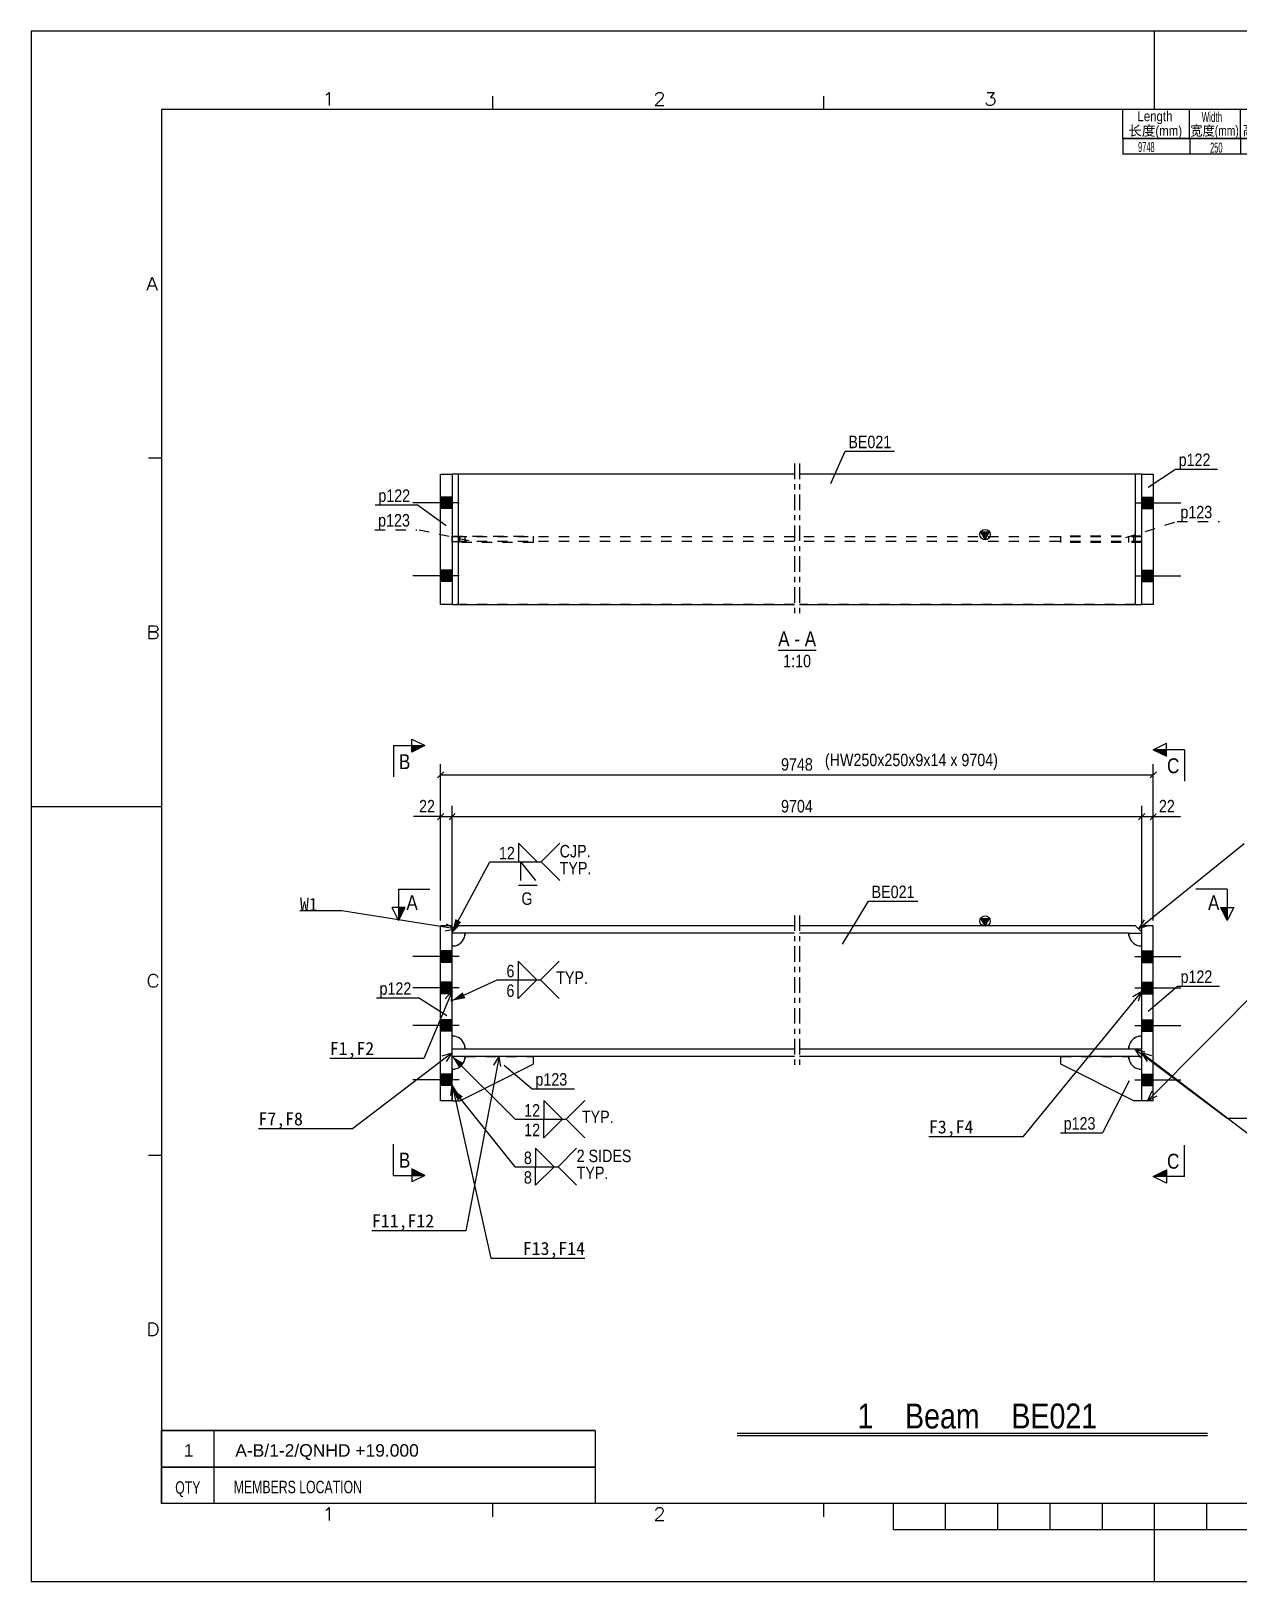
# Model space of a CAD drawing. Header units: millimetres. Extents: x -66 to 354, y -113 to 184.
# Drawn here: x -65.8 to 165.4, y -113.2 to 183.8 of the extents above; entities that cross this region are included whole.
import ezdxf

# ---------------------------------------------------------------- set-up
doc = ezdxf.new("R2010")
doc.units = ezdxf.units.MM
doc.linetypes.add('DXK_LINE_DOT2', pattern=[3.9198, 1.9599, -1.9599])
doc.linetypes.add('DXK_LINE_DOT3', pattern=[5.9187, 2.979, -0.9799, 0.9799, -0.9799])
doc.layers.add('WELD_LABELS', color=5, linetype='Continuous')
doc.styles.add('Arial', font='ARIAL.TTF', dxfattribs={"height": 0.2})
doc.styles.add('Arial Narrow', font='ARIALN.TTF', dxfattribs={"height": 0.2})

# ---------------------------------------------------------------- blocks, each defined once
blk = doc.blocks.new('Unknown-234527029-4382')
at = {"color": 7, "linetype": 'Continuous'}
for p, q in [((143.2, 163.26), (143.2, 168.84)), ((176.24, 168.84), (143.2, 168.84)), ((155.92, 163.26), (155.92, 168.84)), ((165.7, 163.25), (165.7, 168.83)), ((176.24, 163.26), (176.24, 168.84)), ((176.24, 163.26), (143.2, 163.26)), ((143.2, 163.24), (176.23, 163.24)), ((143.2, 163.24), (143.2, 160.24)), ((155.97, 163.24), (155.97, 160.24)), ((165.7, 163.24), (165.7, 160.24)), ((176.23, 163.24), (176.23, 160.24)), ((176.23, 160.24), (143.2, 160.24))]:
    blk.add_line(p, q, dxfattribs=at)
at = {"color": 3, "style": 'Arial Narrow'}
for s, p in [('Length', (145.98, 166.58)), ('长度(mm)', (144.2, 163.8))]:
    blk.add_text(s, height=1.909, dxfattribs=at).set_placement(p)
at = {"color": 3, "linetype": 'Continuous', "style": 'Arial Narrow'}
for s, width, p in [('Width', 0.7, (158.26, 166.43)), ('Height', 0.7, (168.38, 166.61)), ('宽度(mm)', 0.9, (156.09, 163.81)), ('高度(mm)', 0.9, (166.17, 163.91)), ('9748', 0.65, (146.09, 160.67)), ('250', 0.65, (159.88, 160.56)), ('335', 0.65, (167.52, 160.67))]:
    blk.add_text(s, height=1.909, dxfattribs=dict(at, width=width)).set_placement(p)
blk = doc.blocks.new('Unknown-234527029-4385')
at = {"color": 7, "linetype": 'Continuous'}
for p, q in [((69.36, -84.63), (159.36, -84.63)), ((69.36, -85.13), (159.36, -85.13))]:
    blk.add_line(p, q, dxfattribs=at)
at = {"color": 3, "style": 'Arial Narrow'}
blk.add_text('1    Beam    BE021', height=4.7721, dxfattribs=at).set_placement((92.37, -83.76))
blk = doc.blocks.new('Unknown-234527029-4387')
at = {"color": 7, "linetype": 'Continuous'}
for p, q in [((42.19, -84.16), (-40.81, -84.16)), ((-40.81, -84.16), (42.19, -84.16)), ((-40.81, -91.16), (-40.81, -84.16)), ((-30.81, -84.16), (-30.81, -91.16)), ((42.19, -84.16), (42.19, -91.16)), ((42.19, -91.16), (-40.81, -91.16)), ((42.19, -91.16), (-40.81, -91.16)), ((-40.81, -91.16), (42.19, -91.16)), ((-40.81, -98.16), (-40.81, -91.16)), ((-30.81, -91.16), (-30.81, -98.16)), ((42.19, -91.16), (42.19, -98.16)), ((42.19, -98.16), (-40.81, -98.16))]:
    blk.add_line(p, q, dxfattribs=at)
at = {"color": 7, "linetype": 'Continuous', "style": 'Arial'}
blk.add_text('1', height=2.39, dxfattribs=at).set_placement((-36.56, -89.16))
at = {"color": 7, "style": 'Arial'}
blk.add_text('A-B/1-2/QNHD +19.000', height=2.3877, dxfattribs=at).set_placement((-26.71, -89.16))
at = {"color": 7, "linetype": 'Continuous', "style": 'Arial Narrow', "width": 0.86}
for s, height, p in [('QTY', 2.386, (-38.21, -96.26)), ('MEMBERS LOCATION', 2.3861, (-27.01, -96.16))]:
    blk.add_text(s, height=height, dxfattribs=at).set_placement(p)
blk = doc.blocks.new('Unknown-234527029-4389')
at = {"color": 7, "linetype": 'Continuous'}
for p, q in [((-65.81, 183.84), (-65.81, -113.16)), ((354.19, 183.84), (-65.81, 183.84)), ((149.19, 183.84), (149.19, 168.84)), ((-9.32, 171.62), (-9.08, 171.74)), ((-9.08, 171.74), (-8.72, 172.09)), ((-8.72, 172.09), (-8.72, 169.59)), ((22.53, 171.34), (22.53, 168.84)), ((54.85, 170.78), (53.66, 169.59)), ((53.66, 169.59), (55.33, 169.59)), ((53.78, 171.62), (53.9, 171.85)), ((53.78, 171.5), (53.78, 171.62)), ((53.9, 171.85), (54.02, 171.97)), ((54.02, 171.97), (54.26, 172.09)), ((54.26, 172.09), (54.73, 172.09)), ((54.73, 172.09), (54.97, 171.97)), ((55.09, 171.14), (54.85, 170.78)), ((54.97, 171.97), (55.09, 171.85)), ((55.09, 171.85), (55.21, 171.62)), ((55.21, 171.38), (55.09, 171.14)), ((55.21, 171.62), (55.21, 171.38)), ((85.86, 171.34), (85.86, 168.84)), ((117.11, 169.83), (116.99, 170.07)), ((117.23, 169.71), (117.11, 169.83)), ((117.23, 172.09), (118.54, 172.09)), ((117.58, 169.59), (117.23, 169.71)), ((117.94, 169.59), (117.58, 169.59)), ((118.54, 172.09), (117.82, 171.14)), ((117.82, 171.14), (118.18, 171.14)), ((118.3, 169.71), (117.94, 169.59)), ((118.18, 171.14), (118.42, 171.02)), ((118.54, 169.95), (118.3, 169.71)), ((118.42, 171.02), (118.54, 170.9)), ((118.54, 170.9), (118.66, 170.55)), ((118.66, 170.31), (118.54, 169.95)), ((118.66, 170.55), (118.66, 170.31)), ((-40.81, 168.84), (-40.81, -98.16)), ((339.19, 168.84), (-40.81, 168.84)), ((-43.57, 134.22), (-42.62, 136.72)), ((-42.62, 136.72), (-41.67, 134.22)), ((-43.22, 135.05), (-42.03, 135.05)), ((-43.31, 102.09), (-40.81, 102.09)), ((-43.22, 67.47), (-43.22, 69.97)), ((-43.22, 69.97), (-42.15, 69.97)), ((-42.15, 68.78), (-43.22, 68.78)), ((-43.22, 68.78), (-42.15, 68.78)), ((-42.15, 69.97), (-41.79, 69.85)), ((-41.79, 68.9), (-42.15, 68.78)), ((-42.15, 68.78), (-41.79, 68.66)), ((-41.79, 69.85), (-41.67, 69.73)), ((-41.67, 69.02), (-41.79, 68.9)), ((-41.79, 68.66), (-41.67, 68.54)), ((-41.67, 69.73), (-41.55, 69.49)), ((-41.55, 69.25), (-41.67, 69.02)), ((-41.67, 68.54), (-41.55, 68.3)), ((-41.55, 69.49), (-41.55, 69.25)), ((-42.15, 67.47), (-43.22, 67.47)), ((-41.79, 67.59), (-42.15, 67.47)), ((-41.67, 67.71), (-41.79, 67.59)), ((-41.55, 67.94), (-41.67, 67.71)), ((-41.55, 68.3), (-41.55, 67.94)), ((-65.81, 35.34), (-40.81, 35.34)), ((-43.1, 2.86), (-42.86, 3.1)), ((-42.86, 3.1), (-42.62, 3.22)), ((-42.62, 3.22), (-42.15, 3.22)), ((-42.15, 3.22), (-41.91, 3.1)), ((-41.91, 3.1), (-41.67, 2.86)), ((-43.34, 2.27), (-43.22, 2.62)), ((-43.34, 1.67), (-43.34, 2.27)), ((-43.22, 1.31), (-43.34, 1.67)), ((-43.22, 2.62), (-43.1, 2.86)), ((-43.1, 1.07), (-43.22, 1.31)), ((-42.86, 0.84), (-43.1, 1.07)), ((-42.62, 0.72), (-42.86, 0.84)), ((-42.15, 0.72), (-42.62, 0.72)), ((-41.91, 0.84), (-42.15, 0.72)), ((-41.67, 1.07), (-41.91, 0.84)), ((-41.67, 2.86), (-41.55, 2.62)), ((-41.55, 1.31), (-41.67, 1.07)), ((-43.31, -31.41), (-40.81, -31.41)), ((-43.22, -66.03), (-43.22, -63.53)), ((-43.22, -63.53), (-42.38, -63.53)), ((-42.38, -63.53), (-42.03, -63.65)), ((-42.03, -63.65), (-41.79, -63.89)), ((-41.79, -63.89), (-41.67, -64.13)), ((-41.67, -64.13), (-41.55, -64.48)), ((-41.55, -65.08), (-41.67, -65.44)), ((-41.55, -64.48), (-41.55, -65.08)), ((-42.38, -66.03), (-43.22, -66.03)), ((-42.03, -65.91), (-42.38, -66.03)), ((-41.79, -65.68), (-42.03, -65.91)), ((-41.67, -65.44), (-41.79, -65.68)), ((339.19, -98.16), (-40.81, -98.16)), ((-9.32, -99.38), (-9.08, -99.26)), ((-9.08, -99.26), (-8.72, -98.91)), ((-8.72, -98.91), (-8.72, -101.41)), ((22.53, -98.16), (22.53, -100.66)), ((54.85, -100.22), (53.66, -101.41)), ((53.78, -99.38), (53.9, -99.15)), ((53.78, -99.5), (53.78, -99.38)), ((53.9, -99.15), (54.02, -99.03)), ((54.02, -99.03), (54.26, -98.91)), ((54.26, -98.91), (54.73, -98.91)), ((54.73, -98.91), (54.97, -99.03)), ((55.09, -99.86), (54.85, -100.22)), ((54.97, -99.03), (55.09, -99.15)), ((55.09, -99.15), (55.21, -99.38)), ((55.21, -99.62), (55.09, -99.86)), ((55.21, -99.38), (55.21, -99.62)), ((85.86, -98.16), (85.86, -100.66)), ((99.19, -98.16), (99.19, -103.16)), ((109.19, -98.16), (109.19, -103.16)), ((119.19, -98.16), (119.19, -103.16)), ((129.19, -98.16), (129.19, -103.16)), ((139.19, -98.16), (139.19, -103.16)), ((149.19, -98.16), (149.19, -113.16)), ((159.19, -98.16), (159.19, -103.16)), ((53.66, -101.41), (55.33, -101.41)), ((199.19, -103.16), (99.19, -103.16)), ((354.19, -113.16), (-65.81, -113.16))]:
    blk.add_line(p, q, dxfattribs=at)
blk = doc.blocks.new('Unknown-234527029-11 - 1912')
at = {"color": 6, "linetype": 'Continuous'}
blk.add_line((77.2, 65.26), (84.48, 65.26), dxfattribs=at)
at = {"color": 0, "linetype": 'Continuous'}
for points in [[(79.39, 66.01), (79.39, 69.01), (77.2, 69.01), (77.2, 66.01)], [(83.5, 62.01), (83.5, 64.51), (78.17, 64.51), (78.17, 62.01)]]:
    blk.add_wipeout(points, dxfattribs=at)
at = {"color": 6, "linetype": 'Continuous', "style": 'Arial Narrow'}
blk.add_text('1:10', height=2.386, dxfattribs=at).set_placement((78.17, 62.01))
at = {"color": 0, "linetype": 'Continuous'}
blk.add_wipeout([(81.38, 66.01), (81.38, 69.01), (80.29, 69.01), (80.29, 66.01)], dxfattribs=at)
at = {"color": 6, "linetype": 'Continuous', "style": 'Arial Narrow'}
blk.add_text('A', height=2.86, dxfattribs=at).set_placement((77.2, 66.01))
at = {"color": 0, "linetype": 'Continuous'}
blk.add_wipeout([(84.48, 66.01), (84.48, 69.01), (82.28, 69.01), (82.28, 66.01)], dxfattribs=at)
at = {"color": 6, "linetype": 'Continuous', "style": 'Arial Narrow'}
for s, p in [('A', (82.28, 66.01)), ('-', (80.29, 66.01))]:
    blk.add_text(s, height=2.86, dxfattribs=at).set_placement(p)
blk = doc.blocks.new('Part-234527029-1914 - 1912')
at = {"color": 7, "linetype": 'DXK_LINE_DOT2'}
for p, q in [((14.8, 85.91), (14.8, 87.11)), ((14.8, 87.11), (30.3, 87.11)), ((16.3, 85.91), (16.3, 87.11)), ((17.3, 85.91), (17.3, 87.11)), ((30.3, 87.11), (30.3, 85.91)), ((30.3, 85.91), (14.8, 85.91))]:
    blk.add_line(p, q, dxfattribs=at)
blk = doc.blocks.new('Bolt-234527029-1921 - 1912')
at = {"linetype": 'Continuous'}
for points in [[(149, 92.41), (149, 94.61), (146.8, 94.61), (146.8, 92.41)], [(149, 92.41), (149, 94.61), (146.8, 94.61), (146.8, 92.41)], [(149, 92.41), (149, 94.61), (146.8, 94.61), (146.8, 92.41)], [(149, 92.41), (149, 94.61), (146.8, 94.61), (146.8, 92.41)], [(149, 78.41), (149, 80.61), (146.8, 80.61), (146.8, 78.41)], [(149, 78.41), (149, 80.61), (146.8, 80.61), (146.8, 78.41)], [(149, 78.41), (149, 80.61), (146.8, 80.61), (146.8, 78.41)], [(149, 78.41), (149, 80.61), (146.8, 80.61), (146.8, 78.41)]]:
    blk.add_hatch(color=3, dxfattribs=at).paths.add_polyline_path(points)
at = {"color": 3, "linetype": 'Continuous'}
for p, q in [((145.46, 93.51), (154.3, 93.51)), ((145.46, 93.51), (154.3, 93.51)), ((145.46, 93.51), (154.3, 93.51)), ((145.46, 93.51), (154.3, 93.51)), ((146.8, 94.61), (149, 94.61)), ((146.8, 94.61), (149, 94.61)), ((146.8, 94.61), (149, 94.61)), ((146.8, 94.61), (149, 94.61)), ((146.8, 92.41), (149, 92.41)), ((146.8, 92.41), (149, 92.41)), ((146.8, 92.41), (149, 92.41)), ((146.8, 92.41), (149, 92.41)), ((146.8, 80.61), (149, 80.61)), ((146.8, 80.61), (149, 80.61)), ((146.8, 80.61), (149, 80.61)), ((146.8, 80.61), (149, 80.61)), ((145.46, 79.51), (154.3, 79.51)), ((145.46, 79.51), (154.3, 79.51)), ((145.46, 79.51), (154.3, 79.51)), ((145.46, 79.51), (154.3, 79.51)), ((146.8, 78.41), (149, 78.41)), ((146.8, 78.41), (149, 78.41)), ((146.8, 78.41), (149, 78.41)), ((146.8, 78.41), (149, 78.41))]:
    blk.add_line(p, q, dxfattribs=at)
blk = doc.blocks.new('Part-234527029-1913 - 1912')
at = {"color": 2, "linetype": 'Continuous'}
for p, q in [((12.6, 74.01), (12.6, 99.01)), ((12.6, 99.01), (14.8, 99.01)), ((14.8, 99.01), (14.8, 74.01)), ((14.8, 74.01), (12.6, 74.01))]:
    blk.add_line(p, q, dxfattribs=at)
blk = doc.blocks.new('Part-234527029-1916 - 1912')
at = {"color": 2, "linetype": 'Continuous'}
for p, q in [((146.8, 74.01), (146.8, 99.01)), ((146.8, 99.01), (149, 99.01)), ((149, 99.01), (149, 74.01)), ((149, 74.01), (146.8, 74.01))]:
    blk.add_line(p, q, dxfattribs=at)
blk = doc.blocks.new('Part-234527029-1917 - 1912')
at = {"color": 7, "linetype": 'DXK_LINE_DOT2'}
for p, q in [((146.8, 87.11), (131.3, 87.11)), ((131.3, 85.91), (131.3, 87.11)), ((144.3, 85.91), (144.3, 87.11)), ((145.3, 85.91), (145.3, 87.11)), ((146.8, 85.91), (146.8, 87.11)), ((146.8, 85.91), (131.3, 85.91))]:
    blk.add_line(p, q, dxfattribs=at)
blk = doc.blocks.new('Part-234527029-1919 - 1912')
at = {"linetype": 'Continuous'}
blk.add_hatch(color=2, dxfattribs=at).paths.add_polyline_path([(116.8, 86.51), (116, 87.91), (117.6, 87.91)])
at = {"color": 4, "linetype": 'DXK_LINE_DOT3'}
for p, q in [((80.3, 101.01), (80.3, 72.01)), ((81.3, 101.01), (81.3, 72.01))]:
    blk.add_line(p, q, dxfattribs=at)
at = {"color": 2, "linetype": 'Continuous'}
for p, q in [((80.3, 99.01), (14.8, 99.01)), ((16, 74.01), (16, 99.01)), ((146.8, 99.01), (81.3, 99.01)), ((145.6, 74.01), (145.6, 99.01)), ((116.8, 86.51), (116, 87.91)), ((116, 87.91), (117.6, 87.91)), ((117.6, 87.91), (116.8, 86.51)), ((14.8, 74.01), (80.3, 74.01)), ((81.3, 74.01), (146.8, 74.01))]:
    blk.add_line(p, q, dxfattribs=at)
at = {"color": 7, "linetype": 'DXK_LINE_DOT2'}
for p, q in [((14.8, 99.01), (14.8, 74.01)), ((146.8, 74.01), (146.8, 99.01)), ((16.19, 86.96), (14.8, 86.96)), ((80.3, 86.96), (16.19, 86.96)), ((17.3, 86.06), (17.3, 86.96)), ((146.8, 86.96), (81.3, 86.96)), ((144.3, 86.06), (144.3, 86.96)), ((14.8, 86.06), (16.19, 86.06)), ((80.3, 86.06), (16.19, 86.06)), ((146.8, 86.06), (81.3, 86.06)), ((80.3, 74.01), (14.8, 74.01)), ((145.6, 74.01), (81.3, 74.01))]:
    blk.add_line(p, q, dxfattribs=at)
at = {"color": 2, "linetype": 'Continuous'}
blk.add_circle((116.8, 87.41), 1, dxfattribs=at)
blk = doc.blocks.new('Bolt-234527029-1920 - 1912')
at = {"linetype": 'Continuous'}
for points in [[(12.6, 94.61), (12.6, 92.41), (14.8, 92.41), (14.8, 94.61)], [(12.6, 94.61), (12.6, 92.41), (14.8, 92.41), (14.8, 94.61)], [(12.6, 94.61), (12.6, 92.41), (14.8, 92.41), (14.8, 94.61)], [(12.6, 94.61), (12.6, 92.41), (14.8, 92.41), (14.8, 94.61)], [(12.6, 80.61), (12.6, 78.41), (14.8, 78.41), (14.8, 80.61)], [(12.6, 80.61), (12.6, 78.41), (14.8, 78.41), (14.8, 80.61)], [(12.6, 80.61), (12.6, 78.41), (14.8, 78.41), (14.8, 80.61)], [(12.6, 80.61), (12.6, 78.41), (14.8, 78.41), (14.8, 80.61)]]:
    blk.add_hatch(color=3, dxfattribs=at).paths.add_polyline_path(points)
at = {"color": 3, "linetype": 'Continuous'}
for p, q in [((16.14, 93.51), (7.3, 93.51)), ((16.14, 93.51), (7.3, 93.51)), ((16.14, 93.51), (7.3, 93.51)), ((16.14, 93.51), (7.3, 93.51)), ((14.8, 94.61), (12.6, 94.61)), ((14.8, 94.61), (12.6, 94.61)), ((14.8, 94.61), (12.6, 94.61)), ((14.8, 94.61), (12.6, 94.61)), ((14.8, 92.41), (12.6, 92.41)), ((14.8, 92.41), (12.6, 92.41)), ((14.8, 92.41), (12.6, 92.41)), ((14.8, 92.41), (12.6, 92.41)), ((14.8, 80.61), (12.6, 80.61)), ((14.8, 80.61), (12.6, 80.61)), ((14.8, 80.61), (12.6, 80.61)), ((14.8, 80.61), (12.6, 80.61)), ((16.14, 79.51), (7.3, 79.51)), ((16.14, 79.51), (7.3, 79.51)), ((16.14, 79.51), (7.3, 79.51)), ((16.14, 79.51), (7.3, 79.51)), ((14.8, 78.41), (12.6, 78.41)), ((14.8, 78.41), (12.6, 78.41)), ((14.8, 78.41), (12.6, 78.41)), ((14.8, 78.41), (12.6, 78.41))]:
    blk.add_line(p, q, dxfattribs=at)
blk = doc.blocks.new('Bolt-234527029-1557 - 1516')
at = {"linetype": 'Continuous'}
for points in [[(146.8, 7.7), (146.8, 5.5), (149, 5.5), (149, 7.7)], [(146.8, 7.7), (146.8, 5.5), (149, 5.5), (149, 7.7)], [(146.8, 1.7), (146.8, -0.5), (149, -0.5), (149, 1.7)], [(146.8, 1.7), (146.8, -0.5), (149, -0.5), (149, 1.7)], [(146.8, -5.5), (146.8, -7.7), (149, -7.7), (149, -5.5)], [(146.8, -5.5), (146.8, -7.7), (149, -7.7), (149, -5.5)], [(146.8, -15.9), (146.8, -18.1), (149, -18.1), (149, -15.9)], [(146.8, -15.9), (146.8, -18.1), (149, -18.1), (149, -15.9)]]:
    blk.add_hatch(color=3, dxfattribs=at).paths.add_polyline_path(points)
at = {"color": 3, "linetype": 'Continuous'}
for p, q in [((145.46, 6.6), (154.3, 6.6)), ((145.46, 6.6), (154.3, 6.6)), ((146.8, 7.7), (149, 7.7)), ((146.8, 7.7), (149, 7.7)), ((146.8, 5.5), (149, 5.5)), ((146.8, 5.5), (149, 5.5)), ((145.46, 0.6), (154.3, 0.6)), ((145.46, 0.6), (154.3, 0.6)), ((146.8, 1.7), (149, 1.7)), ((146.8, 1.7), (149, 1.7)), ((146.8, -0.5), (149, -0.5)), ((146.8, -0.5), (149, -0.5)), ((146.8, -5.5), (149, -5.5)), ((146.8, -5.5), (149, -5.5)), ((145.46, -6.6), (154.3, -6.6)), ((145.46, -6.6), (154.3, -6.6)), ((146.8, -7.7), (149, -7.7)), ((146.8, -7.7), (149, -7.7)), ((145.46, -17), (154.3, -17)), ((145.46, -17), (154.3, -17)), ((146.8, -15.9), (149, -15.9)), ((146.8, -15.9), (149, -15.9)), ((146.8, -18.1), (149, -18.1)), ((146.8, -18.1), (149, -18.1))]:
    blk.add_line(p, q, dxfattribs=at)
blk = doc.blocks.new('Part-234527029-1549 - 1516')
at = {"color": 2, "linetype": 'Continuous'}
for p, q in [((14.8, 12.5), (12.6, 12.5)), ((12.6, -21), (12.6, 12.5)), ((14.8, -21), (14.8, 12.5)), ((14.8, -21), (12.6, -21))]:
    blk.add_line(p, q, dxfattribs=at)
blk = doc.blocks.new('Part-234527029-1550 - 1516')
at = {"color": 2, "linetype": 'Continuous'}
for p, q in [((16.3, -21), (30.3, -14)), ((17.3, -12.5), (17.25, -12.99)), ((30.3, -12.5), (30.3, -14)), ((15.29, -14.95), (14.8, -15)), ((14.8, -21), (16.3, -21))]:
    blk.add_line(p, q, dxfattribs=at)
at = {"color": 7, "linetype": 'DXK_LINE_DOT2'}
for p, q in [((17.25, -12.99), (17.3, -12.5)), ((17.3, -12.5), (30.3, -12.5)), ((14.8, -15), (15.29, -14.95)), ((14.8, -15), (14.8, -21))]:
    blk.add_line(p, q, dxfattribs=at)
at = {"color": 2, "linetype": 'Continuous'}
blk.add_arc((14.8, -12.5), 2.5, 281.25, 348.75, dxfattribs=at)
at = {"color": 7, "linetype": 'DXK_LINE_DOT2'}
blk.add_arc((14.8, -12.5), 2.5, 281.25, 348.75, dxfattribs=at)
blk = doc.blocks.new('Part-234527029-1552 - 1516')
at = {"color": 2, "linetype": 'Continuous'}
for p, q in [((149, 12.5), (146.8, 12.5)), ((146.8, -21), (146.8, 12.5)), ((149, -21), (149, 12.5)), ((149, -21), (146.8, -21))]:
    blk.add_line(p, q, dxfattribs=at)
blk = doc.blocks.new('Part-234527029-1553 - 1516')
at = {"color": 2, "linetype": 'Continuous'}
for p, q in [((131.3, -14), (131.3, -12.5)), ((145.3, -21), (131.3, -14)), ((144.35, -12.99), (144.3, -12.5)), ((146.8, -15), (146.31, -14.95)), ((146.8, -21), (145.3, -21))]:
    blk.add_line(p, q, dxfattribs=at)
at = {"color": 7, "linetype": 'DXK_LINE_DOT2'}
for p, q in [((131.3, -12.5), (144.3, -12.5)), ((144.3, -12.5), (144.35, -12.99)), ((146.31, -14.95), (146.8, -15)), ((146.8, -21), (146.8, -15))]:
    blk.add_line(p, q, dxfattribs=at)
at = {"color": 2, "linetype": 'Continuous'}
blk.add_arc((146.8, -12.5), 2.5, 191.25, 258.75, dxfattribs=at)
at = {"color": 7, "linetype": 'DXK_LINE_DOT2'}
blk.add_arc((146.8, -12.5), 2.5, 191.25, 258.75, dxfattribs=at)
blk = doc.blocks.new('Part-234527029-1555 - 1516')
at = {"linetype": 'Continuous'}
blk.add_hatch(color=2, dxfattribs=at).paths.add_polyline_path([(116.8, 12.5), (116, 13.9), (117.6, 13.9)])
at = {"color": 2, "linetype": 'Continuous'}
for p, q in [((14.8, 11.3), (16, 12.5)), ((80.3, 12.5), (16, 12.5)), ((145.6, 12.5), (81.3, 12.5)), ((116.8, 12.5), (116, 13.9)), ((116, 13.9), (117.6, 13.9)), ((117.6, 13.9), (116.8, 12.5)), ((145.6, 12.5), (146.8, 11.3)), ((14.8, 11.1), (14.8, 11.3)), ((80.3, 11.1), (14.8, 11.1)), ((17.3, 11.1), (17.25, 10.61)), ((144.3, 11.1), (81.3, 11.1)), ((144.3, 11.1), (146.8, 11.1)), ((144.35, 10.61), (144.3, 11.1)), ((146.8, 11.1), (146.8, 11.3)), ((15.29, 8.65), (14.8, 8.6)), ((146.8, 8.6), (146.31, 8.65)), ((14.8, -8.6), (15.29, -8.65)), ((146.31, -8.65), (146.8, -8.6)), ((14.8, -12.5), (14.8, -11.1)), ((80.3, -11.1), (14.8, -11.1)), ((17.25, -10.61), (17.3, -11.1)), ((144.3, -11.1), (81.3, -11.1)), ((144.3, -11.1), (144.35, -10.61)), ((146.8, -11.1), (144.3, -11.1)), ((146.8, -12.5), (146.8, -11.1)), ((80.3, -12.5), (14.8, -12.5)), ((146.8, -12.5), (81.3, -12.5))]:
    blk.add_line(p, q, dxfattribs=at)
at = {"color": 4, "linetype": 'DXK_LINE_DOT3'}
for p, q in [((80.3, 14.5), (80.3, -14.5)), ((81.3, 14.5), (81.3, -14.5))]:
    blk.add_line(p, q, dxfattribs=at)
at = {"color": 7, "linetype": 'DXK_LINE_DOT2'}
for p, q in [((17.25, 10.61), (17.3, 11.1)), ((144.3, 11.1), (144.35, 10.61)), ((14.8, 8.6), (15.29, 8.65)), ((14.8, -8.6), (14.8, 8.6)), ((146.31, 8.65), (146.8, 8.6)), ((146.8, -8.6), (146.8, 8.6)), ((15.29, -8.65), (14.8, -8.6)), ((146.8, -8.6), (146.31, -8.65)), ((17.3, -11.1), (17.25, -10.61)), ((144.35, -10.61), (144.3, -11.1))]:
    blk.add_line(p, q, dxfattribs=at)
at = {"color": 2, "linetype": 'Continuous'}
blk.add_circle((116.8, 13.4), 1, dxfattribs=at)
for centre, start, end in [((14.8, 11.1), 281.25, 348.75), ((146.8, 11.1), 191.25, 258.75), ((14.8, -11.1), 11.25, 78.75), ((146.8, -11.1), 101.25, 168.75)]:
    blk.add_arc(centre, 2.5, start, end, dxfattribs=at)
at = {"color": 7, "linetype": 'DXK_LINE_DOT2'}
for centre, start, end in [((14.8, 11.1), 281.25, 348.75), ((146.8, 11.1), 191.25, 258.75), ((14.8, -11.1), 11.25, 78.75), ((146.8, -11.1), 101.25, 168.75)]:
    blk.add_arc(centre, 2.5, start, end, dxfattribs=at)
blk = doc.blocks.new('Bolt-234527029-1556 - 1516')
at = {"linetype": 'Continuous'}
for points in [[(12.6, 7.7), (12.6, 5.5), (14.8, 5.5), (14.8, 7.7)], [(12.6, 7.7), (12.6, 5.5), (14.8, 5.5), (14.8, 7.7)], [(12.6, 1.7), (12.6, -0.5), (14.8, -0.5), (14.8, 1.7)], [(12.6, 1.7), (12.6, -0.5), (14.8, -0.5), (14.8, 1.7)], [(12.6, -5.5), (12.6, -7.7), (14.8, -7.7), (14.8, -5.5)], [(12.6, -5.5), (12.6, -7.7), (14.8, -7.7), (14.8, -5.5)], [(12.6, -15.9), (12.6, -18.1), (14.8, -18.1), (14.8, -15.9)], [(12.6, -15.9), (12.6, -18.1), (14.8, -18.1), (14.8, -15.9)]]:
    blk.add_hatch(color=3, dxfattribs=at).paths.add_polyline_path(points)
at = {"color": 3, "linetype": 'Continuous'}
for p, q in [((16.14, 6.6), (7.3, 6.6)), ((16.14, 6.6), (7.3, 6.6)), ((14.8, 7.7), (12.6, 7.7)), ((14.8, 7.7), (12.6, 7.7)), ((14.8, 5.5), (12.6, 5.5)), ((14.8, 5.5), (12.6, 5.5)), ((16.14, 0.6), (7.3, 0.6)), ((16.14, 0.6), (7.3, 0.6)), ((14.8, 1.7), (12.6, 1.7)), ((14.8, 1.7), (12.6, 1.7)), ((14.8, -0.5), (12.6, -0.5)), ((14.8, -0.5), (12.6, -0.5)), ((14.8, -5.5), (12.6, -5.5)), ((14.8, -5.5), (12.6, -5.5)), ((16.14, -6.6), (7.3, -6.6)), ((16.14, -6.6), (7.3, -6.6)), ((14.8, -7.7), (12.6, -7.7)), ((14.8, -7.7), (12.6, -7.7)), ((16.14, -17), (7.3, -17)), ((16.14, -17), (7.3, -17)), ((14.8, -15.9), (12.6, -15.9)), ((14.8, -15.9), (12.6, -15.9)), ((14.8, -18.1), (12.6, -18.1)), ((14.8, -18.1), (12.6, -18.1))]:
    blk.add_line(p, q, dxfattribs=at)
blk = doc.blocks.new('StraightDimension-234527029-2029 - 1516')
at = {"color": 7, "linetype": 'Continuous'}
for p, q in [((146.2, 32.81), (147.4, 34.01)), ((146.8, 12.3), (146.8, 35.46)), ((146.8, 33.41), (149, 33.41)), ((149.6, 34.01), (148.4, 32.81)), ((149, 13.5), (149, 35.46))]:
    blk.add_line(p, q, dxfattribs=at)
at = {"color": 0}
blk.add_wipeout([(153.63, 33.71), (153.63, 37.21), (149.58, 37.21), (149.58, 33.71)], dxfattribs=at)
at = {"color": 7, "linetype": 'Continuous'}
blk.add_line((149, 33.41), (154.21, 33.41), dxfattribs=at)
blk.add_line((149, 33.41), (154.21, 33.41), dxfattribs=at)
at = {"color": 4, "style": 'Arial Narrow'}
blk.add_text('22', height=2.386, dxfattribs=at).set_placement((150.08, 34.21))
blk = doc.blocks.new('StraightDimension-234527029-2030 - 1516')
at = {"color": 7, "linetype": 'Continuous'}
for p, q in [((15.4, 34.01), (14.2, 32.81)), ((14.8, 12.3), (14.8, 35.46)), ((14.8, 33.41), (146.8, 33.41)), ((146.2, 32.81), (147.4, 34.01)), ((146.8, 12.3), (146.8, 35.46))]:
    blk.add_line(p, q, dxfattribs=at)
at = {"color": 0}
blk.add_wipeout([(84.35, 33.71), (84.35, 37.21), (77.25, 37.21), (77.25, 33.71)], dxfattribs=at)
at = {"color": 4, "style": 'Arial Narrow'}
blk.add_text('9704', height=2.386, dxfattribs=at).set_placement((77.75, 34.21))
blk = doc.blocks.new('StraightDimension-234527029-2031 - 1516')
at = {"color": 7, "linetype": 'Continuous'}
for p, q in [((12, 32.81), (13.2, 34.01)), ((12.6, 13.5), (12.6, 35.46)), ((12.6, 33.41), (14.8, 33.41)), ((15.4, 34.01), (14.2, 32.81)), ((14.8, 12.3), (14.8, 35.46))]:
    blk.add_line(p, q, dxfattribs=at)
at = {"color": 0}
blk.add_wipeout([(12.02, 33.71), (12.02, 37.21), (7.97, 37.21), (7.97, 33.71)], dxfattribs=at)
at = {"color": 7, "linetype": 'Continuous'}
blk.add_line((12.6, 33.41), (7.39, 33.41), dxfattribs=at)
blk.add_line((12.6, 33.41), (7.39, 33.41), dxfattribs=at)
at = {"color": 4, "style": 'Arial Narrow'}
blk.add_text('22', height=2.386, dxfattribs=at).set_placement((8.47, 34.21))
blk = doc.blocks.new('StraightDimension-234527029-2033 - 1516')
at = {"color": 7, "linetype": 'Continuous'}
for p, q in [((13.2, 42.01), (12, 40.81)), ((12.6, 13.5), (12.6, 43.46)), ((148.4, 40.81), (149.6, 42.01)), ((149, 13.5), (149, 43.46)), ((12.6, 41.41), (149, 41.41))]:
    blk.add_line(p, q, dxfattribs=at)
at = {"color": 0}
blk.add_wipeout([(84.35, 41.71), (84.35, 45.21), (77.25, 45.21), (77.25, 41.71)], dxfattribs=at)
at = {"color": 4, "style": 'Arial Narrow'}
blk.add_text('9748', height=2.386, dxfattribs=at).set_placement((77.75, 42.21))
blk = doc.blocks.new('Mark-234527029-1944 - 1912')
at = {"color": 0}
blk.add_wipeout([(6.76, 93.68), (6.76, 96.18), (0.67, 96.18), (0.67, 93.68)], dxfattribs=at)
blk.add_wipeout([(6.76, 93.68), (6.76, 96.18), (0.67, 96.18), (0.67, 93.68)], dxfattribs=at)
at = {"color": 7, "linetype": 'Continuous'}
for p in [(0.07, 93.08), (13.65, 89.12)]:
    blk.add_line(p, (8.11, 93.08), dxfattribs=at)
at = {"color": 3, "style": 'Arial Narrow'}
blk.add_text('p122', height=2.386, dxfattribs=at).set_placement((0.67, 93.68))
blk = doc.blocks.new('Mark-234527029-1947 - 1912')
at = {"color": 0}
blk.add_wipeout([(6.72, 88.95), (6.72, 91.45), (0.63, 91.45), (0.63, 88.95)], dxfattribs=at)
blk.add_wipeout([(6.72, 88.95), (6.72, 91.45), (0.63, 91.45), (0.63, 88.95)], dxfattribs=at)
at = {"color": 7, "linetype": 'DXK_LINE_DOT2'}
for p in [(0.03, 88.35), (18.04, 86.19)]:
    blk.add_line(p, (8.07, 88.35), dxfattribs=at)
at = {"color": 3, "style": 'Arial Narrow'}
blk.add_text('p123', height=2.386, dxfattribs=at).set_placement((0.63, 88.95))
blk = doc.blocks.new('Mark-234527029-1950 - 1912')
at = {"color": 0}
blk.add_wipeout([(159.95, 100.54), (159.95, 103.04), (153.86, 103.04), (153.86, 100.54)], dxfattribs=at)
blk.add_wipeout([(159.95, 100.54), (159.95, 103.04), (153.86, 103.04), (153.86, 100.54)], dxfattribs=at)
at = {"color": 7, "linetype": 'Continuous'}
for p, q in [((148, 96.5), (153.26, 99.94)), ((153.26, 99.94), (161.3, 99.94))]:
    blk.add_line(p, q, dxfattribs=at)
at = {"color": 3, "style": 'Arial Narrow'}
blk.add_text('p122', height=2.386, dxfattribs=at).set_placement((153.86, 100.54))
blk = doc.blocks.new('Mark-234527029-1953 - 1912')
at = {"color": 0}
blk.add_wipeout([(160.3, 90.53), (160.3, 93.03), (154.2, 93.03), (154.2, 90.53)], dxfattribs=at)
blk.add_wipeout([(160.3, 90.53), (160.3, 93.03), (154.2, 93.03), (154.2, 90.53)], dxfattribs=at)
at = {"color": 7, "linetype": 'DXK_LINE_DOT2'}
for p, q in [((143.76, 86.83), (153.6, 89.93)), ((153.6, 89.93), (161.65, 89.93))]:
    blk.add_line(p, q, dxfattribs=at)
at = {"color": 3, "style": 'Arial Narrow'}
blk.add_text('p123', height=2.386, dxfattribs=at).set_placement((154.2, 90.53))
blk = doc.blocks.new('Mark-234527029-1956 - 1912')
at = {"color": 0}
blk.add_wipeout([(98.86, 103.96), (98.86, 106.46), (90.64, 106.46), (90.64, 103.96)], dxfattribs=at)
blk.add_wipeout([(98.86, 103.96), (98.86, 106.46), (90.64, 106.46), (90.64, 103.96)], dxfattribs=at)
at = {"color": 7, "linetype": 'Continuous'}
for p, q in [((87.28, 97.2), (90.04, 103.36)), ((90.04, 103.36), (99.46, 103.36))]:
    blk.add_line(p, q, dxfattribs=at)
at = {"color": 3, "style": 'Arial Narrow'}
blk.add_text('BE021', height=2.386, dxfattribs=at).set_placement((90.64, 103.96))
blk = doc.blocks.new('SectionMark-234527029-4076 - 1516')
at = {"color": 6, "linetype": 'Continuous'}
for p, q in [((149, 46.21), (151.5, 47.46)), ((155, 46.21), (149, 46.21)), ((155, -35.51), (149, -35.51)), ((151.5, -36.76), (149, -35.51))]:
    blk.add_line(p, q, dxfattribs=at)
at = {"color": 0, "linetype": 'Continuous'}
for points in [[(154, 41.71), (154, 44.71), (151.63, 44.71), (151.63, 41.71)], [(154, -34.01), (154, -31.01), (151.63, -31.01), (151.63, -34.01)]]:
    blk.add_wipeout(points, dxfattribs=at)
at = {"linetype": 'Continuous'}
for points in [[(151.5, 46.21), (151.5, 44.96), (149, 46.21)], [(151.5, -34.26), (151.5, -35.51), (149, -35.51)]]:
    blk.add_hatch(color=6, dxfattribs=at).paths.add_polyline_path(points)
at = {"color": 6, "linetype": 'Continuous'}
for p, q in [((149, 46.21), (151.5, 44.96)), ((151.5, 44.96), (151.5, 47.46)), ((155, 46.21), (155, 40.21)), ((155, -35.51), (155, -29.51)), ((149, -35.51), (151.5, -34.26)), ((151.5, -34.26), (151.5, -36.76))]:
    blk.add_line(p, q, dxfattribs=at)
at = {"color": 6, "linetype": 'Continuous', "style": 'Arial Narrow'}
for p in [(151.63, 41.71), (151.63, -34.01)]:
    blk.add_text('C', height=2.86, dxfattribs=at).set_placement(p)
blk = doc.blocks.new('SectionMark-234527029-2004 - 1516')
at = {"color": 6, "linetype": 'Continuous'}
for p, q in [((7.1, 48.25), (9.6, 47)), ((3.6, 47), (9.6, 47)), ((3.6, -35.31), (9.6, -35.31)), ((9.6, -35.31), (7.1, -36.56))]:
    blk.add_line(p, q, dxfattribs=at)
at = {"color": 0, "linetype": 'Continuous'}
for points in [[(6.79, 42.5), (6.79, 45.5), (4.6, 45.5), (4.6, 42.5)], [(6.79, -33.81), (6.79, -30.81), (4.6, -30.81), (4.6, -33.81)]]:
    blk.add_wipeout(points, dxfattribs=at)
at = {"linetype": 'Continuous'}
for points in [[(7.1, 45.75), (7.1, 47), (9.6, 47)], [(7.1, -35.31), (7.1, -34.06), (9.6, -35.31)]]:
    blk.add_hatch(color=6, dxfattribs=at).paths.add_polyline_path(points)
at = {"color": 6, "linetype": 'Continuous'}
for p, q in [((7.1, 45.75), (7.1, 48.25)), ((3.6, 47), (3.6, 41)), ((9.6, 47), (7.1, 45.75)), ((3.6, -35.31), (3.6, -29.31)), ((9.6, -35.31), (7.1, -34.06)), ((7.1, -34.06), (7.1, -36.56))]:
    blk.add_line(p, q, dxfattribs=at)
at = {"color": 6, "linetype": 'Continuous', "style": 'Arial Narrow'}
for p in [(4.6, 42.5), (4.6, -33.81)]:
    blk.add_text('B', height=2.86, dxfattribs=at).set_placement(p)
blk = doc.blocks.new('Mark-234527029-1579 - 1516')
at = {"color": 0}
blk.add_wipeout([(6.99, -0.72), (6.99, 1.78), (0.9, 1.78), (0.9, -0.72)], dxfattribs=at)
blk.add_wipeout([(6.99, -0.72), (6.99, 1.78), (0.9, 1.78), (0.9, -0.72)], dxfattribs=at)
at = {"color": 7, "linetype": 'Continuous'}
for p in [(0.3, -1.32), (13.8, -4.76)]:
    blk.add_line(p, (8.34, -1.32), dxfattribs=at)
at = {"color": 3, "style": 'Arial Narrow'}
blk.add_text('p122', height=2.386, dxfattribs=at).set_placement((0.9, -0.72))
blk = doc.blocks.new('Mark-234527029-1582 - 1516')
at = {"color": 0}
blk.add_wipeout([(36.84, -18.11), (36.84, -15.61), (30.74, -15.61), (30.74, -18.11)], dxfattribs=at)
blk.add_wipeout([(36.84, -18.11), (36.84, -15.61), (30.74, -15.61), (30.74, -18.11)], dxfattribs=at)
at = {"color": 7, "linetype": 'Continuous'}
for p, q in [((24.78, -14.2), (30.14, -18.71)), ((30.14, -18.71), (38.19, -18.71))]:
    blk.add_line(p, q, dxfattribs=at)
at = {"color": 3, "style": 'Arial Narrow'}
blk.add_text('p123', height=2.386, dxfattribs=at).set_placement((30.74, -18.11))
blk = doc.blocks.new('Mark-234527029-1585 - 1516')
at = {"color": 0}
blk.add_wipeout([(160.32, 1.56), (160.32, 4.06), (154.22, 4.06), (154.22, 1.56)], dxfattribs=at)
blk.add_wipeout([(160.32, 1.56), (160.32, 4.06), (154.22, 4.06), (154.22, 1.56)], dxfattribs=at)
at = {"color": 7, "linetype": 'Continuous'}
for p, q in [((148, -3.83), (153.62, 0.96)), ((153.62, 0.96), (161.67, 0.96))]:
    blk.add_line(p, q, dxfattribs=at)
at = {"color": 3, "style": 'Arial Narrow'}
blk.add_text('p122', height=2.386, dxfattribs=at).set_placement((154.22, 1.56))
blk = doc.blocks.new('Mark-234527029-1588 - 1516')
at = {"color": 0}
blk.add_wipeout([(137.94, -26.54), (137.94, -24.04), (131.85, -24.04), (131.85, -26.54)], dxfattribs=at)
blk.add_wipeout([(137.94, -26.54), (137.94, -24.04), (131.85, -24.04), (131.85, -26.54)], dxfattribs=at)
at = {"color": 7, "linetype": 'Continuous'}
for p in [(144.38, -17.21), (131.25, -27.14)]:
    blk.add_line(p, (139.29, -27.14), dxfattribs=at)
at = {"color": 3, "style": 'Arial Narrow'}
blk.add_text('p123', height=2.386, dxfattribs=at).set_placement((131.85, -26.54))
blk = doc.blocks.new('Mark-234527029-1591 - 1516')
at = {"color": 0}
blk.add_wipeout([(103.31, 17.8), (103.31, 20.3), (95.09, 20.3), (95.09, 17.8)], dxfattribs=at)
blk.add_wipeout([(103.31, 17.8), (103.31, 20.3), (95.09, 20.3), (95.09, 17.8)], dxfattribs=at)
at = {"color": 7, "linetype": 'Continuous'}
for p, q in [((89.49, 9.01), (94.49, 17.2)), ((94.49, 17.2), (103.91, 17.2))]:
    blk.add_line(p, q, dxfattribs=at)
at = {"color": 3, "style": 'Arial Narrow'}
blk.add_text('BE021', height=2.386, dxfattribs=at).set_placement((95.09, 17.8))
blk = doc.blocks.new('SectionMark-234527029-1933 - 1516')
at = {"color": 6, "linetype": 'Continuous'}
for p, q in [((4.54, 19.5), (4.54, 13.5)), ((163.16, 19.5), (163.16, 13.5)), ((4.54, 13.5), (3.29, 16)), ((164.41, 16), (163.16, 13.5))]:
    blk.add_line(p, q, dxfattribs=at)
at = {"color": 0, "linetype": 'Continuous'}
for points in [[(8.23, 15.5), (8.23, 18.5), (6.04, 18.5), (6.04, 15.5)], [(161.66, 15.5), (161.66, 18.5), (159.47, 18.5), (159.47, 15.5)]]:
    blk.add_wipeout(points, dxfattribs=at)
at = {"linetype": 'Continuous'}
for points in [[(4.54, 16), (5.79, 16), (4.54, 13.5)], [(161.91, 16), (163.16, 16), (163.16, 13.5)]]:
    blk.add_hatch(color=6, dxfattribs=at).paths.add_polyline_path(points)
at = {"color": 6, "linetype": 'Continuous'}
for p, q in [((4.54, 19.5), (10.54, 19.5)), ((163.16, 19.5), (157.16, 19.5)), ((5.79, 16), (3.29, 16)), ((4.54, 13.5), (5.79, 16)), ((161.91, 16), (164.41, 16)), ((163.16, 13.5), (161.91, 16))]:
    blk.add_line(p, q, dxfattribs=at)
at = {"color": 6, "linetype": 'Continuous', "style": 'Arial Narrow'}
for p in [(6.04, 15.5), (159.47, 15.5)]:
    blk.add_text('A', height=2.86, dxfattribs=at).set_placement(p)
blk = doc.blocks.new('Mark-234527029-4233 - 1516')
at = {"color": 0, "linetype": 'Continuous'}
blk.add_wipeout([(119.34, 43.07), (119.34, 45.57), (86.15, 45.57), (86.15, 43.07)], dxfattribs=at)
at = {"color": 4, "linetype": 'Continuous', "style": 'Arial Narrow'}
blk.add_text('(HW250x250x9x14 x 9704)', height=2.3861, dxfattribs=at).set_placement((86.15, 43.07))
blk = doc.blocks.new('WeldMark-234527029-4314 - 1516')
at = {"linetype": 'Continuous'}
blk.add_hatch(color=3, dxfattribs=at).paths.add_polyline_path([(16.53, 13.21), (14.8, 11.3), (15.43, 13.8)])
at = {"color": 3, "linetype": 'Continuous'}
for p, q in [((31.81, 24.72), (35.38, 28.3)), ((14.8, 11.3), (22.01, 24.72)), ((31.81, 24.72), (35.38, 21.15)), ((27.52, 20.3), (31.09, 20.3))]:
    blk.add_line(p, q, dxfattribs=at)
at = {"color": 0}
blk.add_wipeout([(27.01, 25.02), (27.01, 27.92), (23.56, 27.92), (23.56, 25.02)], dxfattribs=at)
at = {"color": 3, "linetype": 'Continuous'}
for p, q in [((31.09, 24.72), (27.52, 28.3)), ((27.52, 28.3), (27.52, 24.72)), ((22.01, 24.72), (31.81, 24.72)), ((27.52, 24.72), (31.09, 24.72)), ((27.88, 24.72), (30.74, 21.15)), ((27.88, 24.72), (27.88, 21.15))]:
    blk.add_line(p, q, dxfattribs=at)
at = {"color": 3, "style": 'Arial Narrow'}
blk.add_text('12', height=2.386, dxfattribs=at).set_placement((23.76, 25.22))
at = {"color": 0, "linetype": 'Continuous'}
for points in [[(41.31, 25.6), (41.31, 28.1), (35.38, 28.1), (35.38, 25.6)], [(30.29, 16.41), (30.29, 19.11), (27.96, 19.11), (27.96, 16.41)]]:
    blk.add_wipeout(points, dxfattribs=at)
at = {"color": 3, "linetype": 'Continuous', "style": 'Arial Narrow'}
blk.add_text('G', height=2.39, dxfattribs=at).set_placement((28.06, 16.51))
at = {"color": 0, "linetype": 'Continuous'}
blk.add_wipeout([(41.31, 25.6), (41.31, 28.1), (35.38, 28.1), (35.38, 25.6)], dxfattribs=at)
blk.add_wipeout([(41.46, 22.35), (41.46, 24.85), (35.38, 24.85), (35.38, 22.35)], dxfattribs=at)
blk.add_wipeout([(41.46, 22.35), (41.46, 24.85), (35.38, 24.85), (35.38, 22.35)], dxfattribs=at)
at = {"color": 3, "linetype": 'Continuous', "style": 'Arial Narrow'}
for s, p in [('CJP.', (35.38, 25.6)), ('TYP.', (35.38, 22.35))]:
    blk.add_text(s, height=2.386, dxfattribs=at).set_placement(p)
blk = doc.blocks.new('WeldMark-234527029-4321 - 1516')
at = {"linetype": 'Continuous'}
blk.add_hatch(color=3, dxfattribs=at).paths.add_polyline_path([(17.33, -1.36), (14.8, -1.83), (16.81, -0.22)])
at = {"color": 3, "linetype": 'Continuous'}
for p, q in [((31.71, 2.13), (35.28, 5.7)), ((14.8, -1.83), (23.44, 2.13)), ((31.71, 2.13), (35.28, -1.45))]:
    blk.add_line(p, q, dxfattribs=at)
at = {"color": 0}
blk.add_wipeout([(26.91, 2.43), (26.91, 5.33), (24.99, 5.33), (24.99, 2.43)], dxfattribs=at)
at = {"color": 3, "linetype": 'Continuous'}
for p, q in [((31, 2.13), (27.43, 5.7)), ((27.43, 5.7), (27.43, 2.13)), ((27.43, 2.13), (31, 2.13))]:
    blk.add_line(p, q, dxfattribs=at)
at = {"color": 0, "linetype": 'Continuous'}
blk.add_wipeout([(40.8, 1.38), (40.8, 3.88), (34.71, 3.88), (34.71, 1.38)], dxfattribs=at)
for points in [[(40.8, 1.38), (40.8, 3.88), (34.71, 3.88), (34.71, 1.38)], [(26.91, -1.32), (26.91, 1.58), (24.99, 1.58), (24.99, -1.32)]]:
    blk.add_wipeout(points, dxfattribs=at)
at = {"color": 3, "linetype": 'Continuous'}
for p, q in [((23.44, 2.13), (31.71, 2.13)), ((27.43, 2.13), (31, 2.13)), ((31, 2.13), (27.43, -1.45)), ((27.43, -1.45), (27.43, 2.13))]:
    blk.add_line(p, q, dxfattribs=at)
at = {"color": 3, "style": 'Arial Narrow'}
blk.add_text('6', height=2.39, dxfattribs=at).set_placement((25.19, 2.63))
at = {"color": 3, "linetype": 'Continuous', "style": 'Arial Narrow'}
for s, height, p in [('TYP.', 2.386, (34.71, 1.38)), ('6', 2.39, (25.19, -1.12))]:
    blk.add_text(s, height=height, dxfattribs=at).set_placement(p)
blk = doc.blocks.new('WeldMark-234527029-4337 - 1516')
at = {"linetype": 'Continuous'}
blk.add_hatch(color=3, dxfattribs=at).paths.add_polyline_path([(16.13, -14.71), (14.8, -12.5), (17.01, -13.83)])
at = {"color": 3, "linetype": 'Continuous'}
for p, q in [((14.8, -12.5), (26.84, -24.54)), ((36.63, -24.54), (40.2, -20.97)), ((36.63, -24.54), (40.2, -28.11))]:
    blk.add_line(p, q, dxfattribs=at)
at = {"color": 0}
blk.add_wipeout([(31.83, -24.24), (31.83, -21.34), (28.39, -21.34), (28.39, -24.24)], dxfattribs=at)
at = {"color": 3, "linetype": 'Continuous'}
for p, q in [((35.92, -24.54), (32.35, -20.97)), ((32.35, -20.97), (32.35, -24.54)), ((32.35, -24.54), (35.92, -24.54))]:
    blk.add_line(p, q, dxfattribs=at)
at = {"color": 0, "linetype": 'Continuous'}
blk.add_wipeout([(45.72, -25.29), (45.72, -22.79), (39.63, -22.79), (39.63, -25.29)], dxfattribs=at)
for points in [[(45.72, -25.29), (45.72, -22.79), (39.63, -22.79), (39.63, -25.29)], [(31.83, -27.99), (31.83, -25.09), (28.39, -25.09), (28.39, -27.99)]]:
    blk.add_wipeout(points, dxfattribs=at)
at = {"color": 3, "linetype": 'Continuous'}
for p, q in [((26.84, -24.54), (36.63, -24.54)), ((32.35, -24.54), (35.92, -24.54)), ((35.92, -24.54), (32.35, -28.11)), ((32.35, -28.11), (32.35, -24.54))]:
    blk.add_line(p, q, dxfattribs=at)
at = {"color": 3, "style": 'Arial Narrow'}
blk.add_text('12', height=2.386, dxfattribs=at).set_placement((28.59, -24.04))
at = {"color": 3, "linetype": 'Continuous', "style": 'Arial Narrow'}
for s, p in [('TYP.', (39.63, -25.29)), ('12', (28.59, -27.79))]:
    blk.add_text(s, height=2.386, dxfattribs=at).set_placement(p)
blk = doc.blocks.new('WeldMark-234527029-4341 - 1516')
at = {"linetype": 'Continuous'}
blk.add_hatch(color=3, dxfattribs=at).paths.add_polyline_path([(15.87, -20.99), (14.8, -18.65), (16.85, -20.21)])
at = {"color": 3, "linetype": 'Continuous'}
for p, q in [((14.8, -18.65), (26.78, -33.63)), ((35.06, -33.63), (38.63, -30.06)), ((35.06, -33.63), (38.63, -37.2))]:
    blk.add_line(p, q, dxfattribs=at)
at = {"color": 0}
blk.add_wipeout([(30.26, -33.33), (30.26, -30.43), (28.33, -30.43), (28.33, -33.33)], dxfattribs=at)
at = {"color": 3, "linetype": 'Continuous'}
for p, q in [((34.34, -33.63), (30.77, -30.06)), ((30.77, -30.06), (30.77, -33.63)), ((30.77, -33.63), (34.34, -33.63))]:
    blk.add_line(p, q, dxfattribs=at)
at = {"color": 0, "linetype": 'Continuous'}
blk.add_wipeout([(49.13, -32.76), (49.13, -30.26), (38.63, -30.26), (38.63, -32.76)], dxfattribs=at)
for points in [[(49.13, -32.76), (49.13, -30.26), (38.63, -30.26), (38.63, -32.76)], [(30.26, -37.08), (30.26, -34.18), (28.33, -34.18), (28.33, -37.08)]]:
    blk.add_wipeout(points, dxfattribs=at)
at = {"color": 3, "linetype": 'Continuous'}
for p, q in [((26.78, -33.63), (35.06, -33.63)), ((30.77, -33.63), (34.34, -33.63)), ((34.34, -33.63), (30.77, -37.2)), ((30.77, -37.2), (30.77, -33.63))]:
    blk.add_line(p, q, dxfattribs=at)
at = {"color": 3, "style": 'Arial Narrow'}
blk.add_text('8', height=2.39, dxfattribs=at).set_placement((28.53, -33.13))
at = {"color": 3, "linetype": 'Continuous', "style": 'Arial Narrow'}
blk.add_text('8', height=2.39, dxfattribs=at).set_placement((28.53, -36.88))
at = {"color": 0, "linetype": 'Continuous'}
blk.add_wipeout([(44.71, -36.01), (44.71, -33.51), (38.63, -33.51), (38.63, -36.01)], dxfattribs=at)
blk.add_wipeout([(44.71, -36.01), (44.71, -33.51), (38.63, -33.51), (38.63, -36.01)], dxfattribs=at)
at = {"color": 3, "linetype": 'Continuous', "style": 'Arial Narrow'}
for s, p in [('2 SIDES', (38.63, -32.76)), ('TYP.', (38.63, -36.01))]:
    blk.add_text(s, height=2.386, dxfattribs=at).set_placement(p)

msp = doc.modelspace()

# ---------------------------------------------------------------- linework, layer by layer
at = {"layer": 'WELD_LABELS', "color": 5}
for p, q in [((-6.33, 15.36), (-14.33, 15.36)), ((147.46, -11.68), (145.55, -11.1)), ((146.64, -12.78), (145.55, -11.1)), ((-4.27, -26.37), (-22.27, -26.37)), ((163.14, -24.31), (181.14, -24.31)), ((124.06, -27.91), (106.06, -27.91)), ((17.44, -45.9), (-0.56, -45.9)), ((22.22, -51.18), (40.22, -51.18))]:
    msp.add_line(p, q, dxfattribs=at)

# ---------------------------------------------------------------- block references
for name in ['Unknown-234527029-4389', 'Unknown-234527029-4382', 'Part-234527029-1919 - 1912', 'Part-234527029-1913 - 1912', 'Part-234527029-1916 - 1912', 'Bolt-234527029-1920 - 1912', 'Bolt-234527029-1921 - 1912', 'Part-234527029-1914 - 1912', 'Part-234527029-1917 - 1912', 'Part-234527029-1549 - 1516', 'Part-234527029-1555 - 1516', 'Part-234527029-1552 - 1516', 'Bolt-234527029-1556 - 1516', 'Bolt-234527029-1557 - 1516', 'Part-234527029-1550 - 1516', 'Part-234527029-1553 - 1516', 'Unknown-234527029-4385', 'Unknown-234527029-4387']:
    msp.add_blockref(name, (0, 0))

# ---------------------------------------------------------------- texts
at = {"layer": 'WELD_LABELS', "color": 5, "char_height": 2.5}
for s, insert, attachment_point in [('W1', (-14.33, 15.36), 7), ('F1,F2', (-8.63, -12.9), 7), ('F7,F8', (-22.27, -26.37), 7), ('F3,F4', (106.06, -27.91), 7), ('F11,F12', (-0.56, -45.9), 7), ('F13,F14', (40.22, -51.18), 9)]:
    msp.add_mtext(s, dxfattribs=dict(at, insert=insert, attachment_point=attachment_point))

# ---------------------------------------------------------------- next in the draw order: block references
for name in ['Mark-234527029-1956 - 1912', 'Mark-234527029-1950 - 1912', 'Mark-234527029-1944 - 1912', 'Mark-234527029-1953 - 1912', 'Unknown-234527029-11 - 1912', 'StraightDimension-234527029-2029 - 1516', 'Mark-234527029-1582 - 1516', 'Mark-234527029-1588 - 1516']:
    msp.add_blockref(name, (0, 0))

# ---------------------------------------------------------------- next in the draw order: block references
for name in ['Mark-234527029-1947 - 1912', 'StraightDimension-234527029-2030 - 1516', 'WeldMark-234527029-4337 - 1516']:
    msp.add_blockref(name, (0, 0))

# ---------------------------------------------------------------- next in the draw order: linework, layer by layer
at = {"layer": 'WELD_LABELS', "color": 5}
for p, q in [((12.89, -12.4), (14.8, -11.8)), ((13.72, -13.49), (14.8, -11.8)), ((22.77, -14.22), (23.8, -12.5)), ((24.12, -14.47), (23.8, -12.5))]:
    msp.add_line(p, q, dxfattribs=at)

# ---------------------------------------------------------------- next in the draw order: block references
for name in ['StraightDimension-234527029-2031 - 1516', 'WeldMark-234527029-4341 - 1516']:
    msp.add_blockref(name, (0, 0))

# ---------------------------------------------------------------- next in the draw order: linework, layer by layer
for p, q in [((23.8, -12.5), (17.44, -45.9)), ((14.54, -19.98), (14.8, -18)), ((15.88, -19.68), (14.8, -18)), ((14.8, -18), (22.22, -51.18))]:
    msp.add_line(p, q, dxfattribs=at)

# ---------------------------------------------------------------- next in the draw order: block references
for name in ['SectionMark-234527029-2004 - 1516', 'StraightDimension-234527029-2033 - 1516']:
    msp.add_blockref(name, (0, 0))

# ---------------------------------------------------------------- next in the draw order: linework, layer by layer
for p, q in [((14.8, -11.8), (-4.27, -26.37)), ((9.37, -12.9), (-8.63, -12.9))]:
    msp.add_line(p, q, dxfattribs=at)

# ---------------------------------------------------------------- next in the draw order: block references
for name in ['Mark-234527029-4233 - 1516', 'SectionMark-234527029-4076 - 1516', 'Mark-234527029-1591 - 1516', 'Mark-234527029-1579 - 1516']:
    msp.add_blockref(name, (0, 0))

# ---------------------------------------------------------------- next in the draw order: linework, layer by layer
for p, q in [((145.55, -11.1), (163.14, -24.31)), ((148.71, -12.4), (146.8, -11.8)), ((147.88, -13.49), (146.8, -11.8)), ((146.8, -11.8), (177, -34.87)), ((148.74, -19.18), (147.9, -21)), ((149.71, -20.15), (147.9, -21))]:
    msp.add_line(p, q, dxfattribs=at)

# ---------------------------------------------------------------- next in the draw order: block references
for name in ['SectionMark-234527029-1933 - 1516', 'WeldMark-234527029-4321 - 1516', 'Mark-234527029-1585 - 1516']:
    msp.add_blockref(name, (0, 0))

# ---------------------------------------------------------------- next in the draw order: linework, layer by layer
for p, q in [((146.2, 11.9), (166.39, 28.28)), ((147.23, 13.62), (146.2, 11.9)), ((148.09, 12.55), (146.2, 11.9)), ((14.8, 0), (9.37, -12.9)), ((13.44, -1.47), (14.8, 0)), ((14.7, -2), (14.8, 0)), ((146.8, 0), (124.06, -27.91)), ((145.08, -1.02), (146.8, 0)), ((146.14, -1.89), (146.8, 0)), ((147.9, -21), (170.46, 1.7))]:
    msp.add_line(p, q, dxfattribs=at)

# ---------------------------------------------------------------- next in the draw order: block references
msp.add_blockref('WeldMark-234527029-4314 - 1516', (0, 0))

# ---------------------------------------------------------------- next in the draw order: linework, layer by layer
for p, q in [((15.4, 11.9), (-6.33, 15.36)), ((13.44, 11.52), (15.4, 11.9)), ((13.65, 12.87), (15.4, 11.9))]:
    msp.add_line(p, q, dxfattribs=at)

doc.saveas('drawing.dxf')
